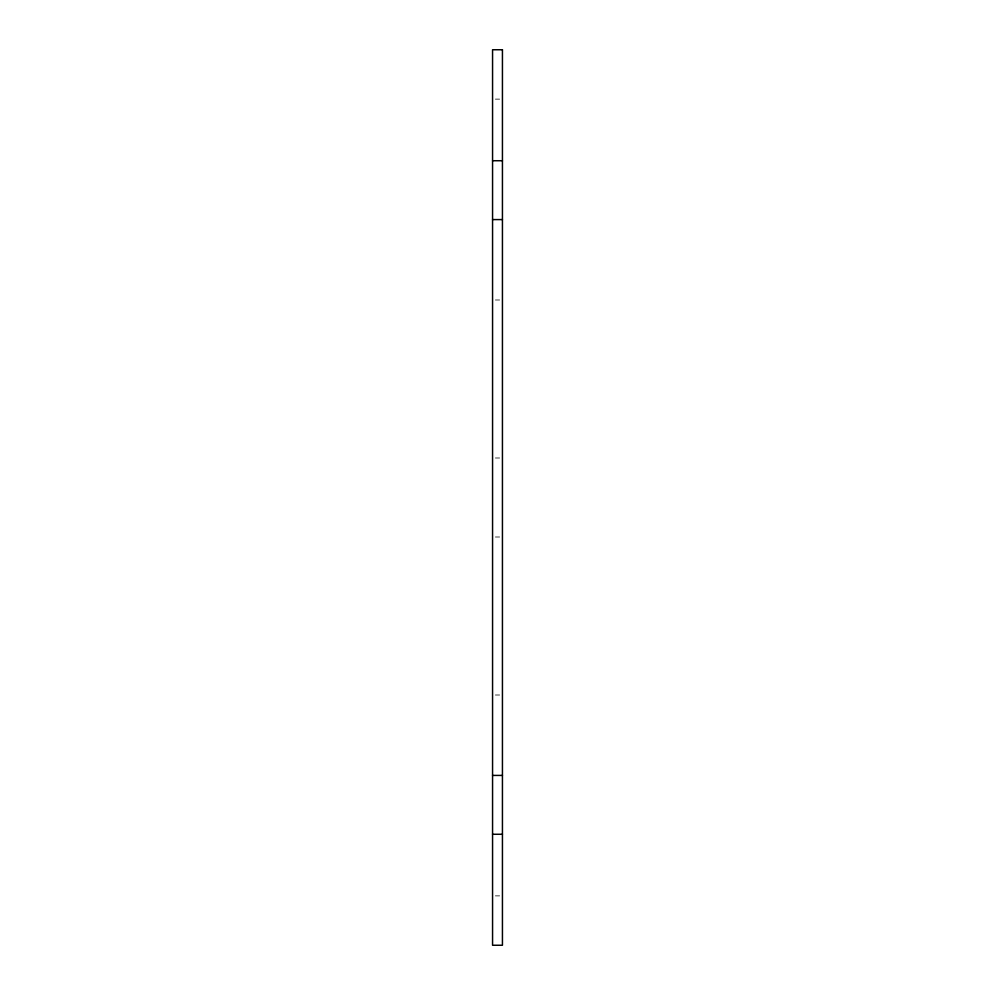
<?xml version="1.0" encoding="UTF-8"?>
<svg xmlns="http://www.w3.org/2000/svg" width="995" height="995" viewBox="0 0 995 995"><rect width="100%" height="100%" fill="white"/><g stroke="black" fill="none" stroke-linecap="round" stroke-linejoin="round"><path stroke-width="0.75" stroke-dasharray="4.97 3.73" d="M495.386 99.127L499.614 99.127M495.386 299.992L499.614 299.992M495.386 457.998L499.614 457.998M495.386 537.001L499.614 537.001M495.386 695.007L499.614 695.007M495.386 895.873L499.614 895.873"/><path stroke-width="1.49" d="M492.562 160.73L502.438 160.73M492.562 219.584L502.438 219.584M492.562 775.416L502.438 775.416M492.562 834.27L502.438 834.27M502.438 49.75L492.562 49.75L492.562 945.25L502.438 945.25L502.438 49.75"/></g></svg>
